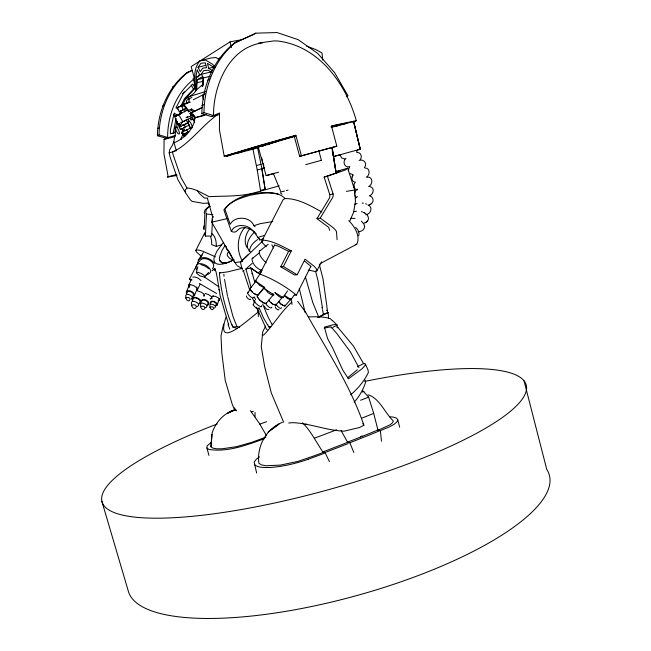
<?xml version="1.0" encoding="UTF-8"?>
<svg xmlns="http://www.w3.org/2000/svg" width="651" height="651" viewBox="0 0 651 651"><rect width="100%" height="100%" fill="white"/><g stroke="black" fill="none" stroke-linecap="round" stroke-linejoin="round"><path stroke-width="0.98" d="M175.501 135.449L165.964 138.232L157.412 135.733C157.762 112.005 167.592 87.934 186.536 73.034L191.955 70.3M157.412 135.733L159.047 134.92C159.397 111.085 169.268 86.9 188.285 71.936M166.054 138.183L164.085 139.452L163.954 153.872L168.17 176.738L167.323 177.105L177.007 175.444M219.55 114.495L211.38 116.537L201.851 113.648C202.241 87.047 212.999 59.925 234.222 43.145L255.786 33.16L276.992 32.55L298.142 39.646L317.696 53.415L334.59 72.595L348 95.819L346.267 96.69M201.851 113.648L203.942 112.615C204.324 85.875 215.131 58.614 236.459 41.737M211.38 116.537L213.512 115.52C213.365 85.403 229.071 47.279 262.459 42.893M254.997 416.9L255.062 412.457M257.942 312.48L258.032 308.525M196.488 89.61L196.472 77.192L201.403 74.247L211.111 71.968M237.566 328.527L232.968 327.095L232.008 325.15C225.213 309.144 220.933 290.68 219.371 273.029L220.144 272.614M278.392 301.413L281.069 304.326L284.764 306.19L290.541 299.582L290.346 298.687M212.543 219.542L211.648 236.061L205.358 236.069L206.497 214.016L205.732 212.576L206.221 209.646L208.686 206.872M215.033 268.481L214.936 270.157L215.977 271.548L217.092 276.927L220.184 295.847L228.737 325.077L228.175 324.768L228.623 323.864M285.016 306.003L284.821 305.099M268.619 300.502L272.313 303.952L275.609 305.343L282.412 297.157M202.746 86.095L203.503 77.892L201.403 74.247M226.068 317.07C214.033 352.842 250.423 317.249 259.041 311.577M233.261 410.211C223.008 414.182 215.815 422.361 212.193 432.76L210.957 446.781L212.836 448.124L216.669 448.816L222.203 448.791L236.59 446.643L251.913 442.298L265.982 437.114M210.957 446.781L211.925 434.396M275.918 305.124L275.715 304.066M191.54 279.255L188.603 285.333L189.376 287.189M364.975 380.005L365.488 382.593C363.128 389.794 359.336 396.597 354.128 402.155M265.559 326.2L262.792 331.685L261.23 346.568L264.672 366.725L271.288 392.887L283.641 422.263M263.671 288.385L257.047 296.596L259.651 300.144L263.15 302.764L265.087 303.578L266.088 303.358L273.322 294.879L273.094 293.715M195.984 89.895L196.708 81.88L197.57 82.612L203.429 81.22M202.762 86.152L203.503 77.892L210.314 76.289M198.189 262.467L189.514 279.035L190.523 280.345M268.879 309.534C267.61 310.421 264.216 307.597 264.526 306.06M197.131 290.061L197.53 289.174L196.692 287.067M208.947 455.407L206.92 447.978L207.14 445.87L211.754 441.891M266.088 303.358L266.137 302.87M204.504 296.01L203.69 293.967L201.688 292.38L196.659 290.517M184.078 109.506L179.318 111.793L177.332 107.716L186.691 102.931L190.198 102.117L183.761 104.323L188.538 110.385L188.668 111.777L191.597 110.377L192.354 111.069M332.368 320.74L330.423 318.73C323.352 316.337 315.759 316.752 308.411 316.907M354.437 193.998L355.422 190.946L357.269 189.148M188.538 110.385L191.467 108.986L191.622 110.401M258.211 308.314L257.633 308.696L255.851 307.809L253.215 305.164L254.753 300.575M256.282 280.898L249.789 288.938L251.196 291.184L254.183 293.772L256.974 295.172L257.934 294.569M241.008 261.848L234.816 262.491L211.746 222.194L212.307 217.939L213.39 216.547M254.451 300.77L255.688 303.211L258.39 305.555L260.905 306.8L261.718 306.621L261.556 305.653M202.249 255.013L200.931 257.235M202.225 86.502L203.218 79.316L201.875 76.989L197.424 79.625L196.602 89.586M267.292 329.886L266.283 328.893L256.551 307.215M250.497 289.109L247.429 293.023C248.422 295.131 251.961 298.899 254.028 297.572L253.849 297.068M186.284 103.127L186.731 100.197L191.899 97.341M204.707 233.88L205.358 236.069M219.753 260.123L221.893 262.776L226.784 262.914M348.277 170.765L349.4 167.177M184.624 111.923L185.258 107.911M360.223 159.764C362.501 157.086 361.085 152.033 356.951 152.448M199.003 75.809L199.328 74.011L197.172 69.771L195.878 76.948L196.179 86.632M249.479 251.628C249.593 246.33 253.369 242.384 257.536 239.576M189.115 287.001L189.099 285.569L186.349 291.933L186.365 293.365M176.095 118.36L173.15 133.471M176.926 121.371L174.753 132.698L170.391 133.797L170.424 129.826L174.208 113.128L178.105 115.601M197.798 266.715L196.333 272.883L199.759 275.821L204.447 277.106L208.605 272.346M192.468 296.766C198.352 294.895 188.945 287.888 186.349 291.933M194.397 295.652L197.253 288.605C195.422 286.18 192.012 284.3 188.945 284.967L188.603 285.333M204.251 294.797L203.625 296.148M223.57 324.011L221.006 335.826L221.812 352.923L225.213 380.274L231.976 403.482L233.782 408.226L236.614 410.789M204.813 276.895L204.202 275.463L201.476 273.583L198.246 272.354L196.415 272.517M210.721 302.805C211.648 299.566 218.606 303.342 215.587 305.522M209.004 203.112L203.145 203.332L192.102 201.371L190.287 199.776L185.519 192.72L177.935 179.782L170.302 157.705L169.162 152.863L169.789 149.502L172.897 144.286L173.5 141.934M176.331 150.845L173.907 142.178C173.963 137.312 176.73 132.625 174.981 127.653L177.796 126.953M215.465 306.141C221.869 303.822 208.41 297.572 210.655 303.919M217.141 305.213L219.371 298.557M183.297 133.479L181.084 138.378L181.141 139.599M357.505 189.905C353.379 189.604 352.712 184.469 355.487 182.044M204.162 225.913L203.462 228.11L204.089 229.461L204.87 214.057L204.227 212.755L204.959 210.086L207.62 207.531L210.257 206.172M389.803 416.795L393.546 417.145L396.597 418.194L397.769 419.814L396.955 421.889L394.156 424.281L389.558 426.828L383.447 429.351A347.854 61.65 -16.2 0 1 380.2 430.759M203.34 252.596L198.4 259.855L197.839 262.971M358.652 235.711C359.922 232.684 357.895 229.331 355.641 227.337M199.239 261.726C202.388 254.004 218.256 262.312 212.389 268.92M349.945 220.738L353.607 212.234L355.462 201.249L354.657 190.019L347.724 168.202L335.696 171.661M259.578 274.429L274.592 245.053L278.669 246.322L288.914 251.506M356.585 151.96L357.432 150.112M353.005 174.997C351.434 177.218 351.394 181.084 354.461 181.979M352.167 176.836L353.021 174.989M274.364 245.533L274.592 245.053M364.495 167.486C367.725 163.629 363.624 158.624 359.124 160.398M197.481 289.695L199.979 284.471M256.307 233.986C252.824 229.6 246.973 226.751 241.35 227.94C236.769 228.818 237.233 234.051 231.382 231.414C233.042 226.776 238.811 224.88 243.311 225.677C251.807 226.296 255.322 234.319 259.822 239.975L263.622 238.754M182.182 105.844L186.129 97.707L195.186 88.21L192.851 84.028L183.354 93.549L175.998 107.83L178.39 109.352M254.761 282.2L250.814 268.017L245.875 268.993L251.148 287.547M180.555 106.731L184.485 98.626L193.51 89.171L195.186 88.21M294.634 295.147L296.384 295.115L310.869 266.332L304.635 261.124M201.143 256.136L196.578 252.124L195.772 250.57L204.862 232.594M280.768 266.755L283.397 266.528L291.355 250.863L288.686 251.172L280.768 266.755L294.488 274.942L297.181 274.763L305.067 259.147L314.384 266.462L316.557 269.107L316.858 270.832L315.312 271.532L308.224 270.075M266.21 246.745L262.443 242.864L261.84 240.992L283.047 199.767L284.975 198.563C298.337 198.425 310.494 205.757 321.863 212.006M228.143 252.319L227.313 253.923L227.305 255.705L230.096 258.748L232.7 259.782M316.858 270.832L321.61 261.84M234.816 262.491L232.35 257.772M225.091 245.329L221.934 250.676L219.745 256.437C217.092 265.885 229.372 263.15 233.595 259.537M224.025 276.276L223.871 274.323M329.642 230.356L328.722 227.386L316.947 218.663L329.089 198.677A5.395 4.915 79.2 0 0 329.772 194.665L324.133 177.08L337.975 172.312L340.164 170.668L335.867 171.905M316.947 218.663L320.211 218.093L332.409 197.985A5.428 4.939 79.3 0 0 333.1 193.941L327.437 176.242L324.133 177.08M366.684 221.771C370.688 218.98 367.31 213.569 363.584 212.413L364.405 212.885M264.802 287.425L255.29 281.069L261.482 271.727M274.82 292.454L283.022 297.637L287.514 290.883M284.121 295.22L291.087 299.623L294.252 294.879M310.584 266.764L310.869 266.332M249.667 228.826C245.728 233.961 243.295 241.741 247.136 247.583M244.955 227.329C236.582 236.679 236.435 250.952 242.611 261.523M219.216 59.648L215.986 57.491L210.493 58.077L200.052 60.738C192.688 68.949 194.616 81.106 195.682 91.213M198.083 67.322L200.988 63.261L205.325 62.813L206.554 67.745L202.795 68.095L200.256 71.586L198.083 67.322L205.635 65.352M320.105 263.614L356.748 244.231C360.841 236.232 354.478 226.353 348.798 220.632M200.744 74.678L203.73 70.617L208.165 70.227L212.169 72.668M346.015 158.234C342.06 161.383 344.428 168.292 349.782 166.648M366.725 177.137C370.061 174.549 370.232 167.722 364.837 168.015M196.7 289.817L197.107 289.272M371.078 203.877C374.284 201.973 373.528 197.229 370.183 195.975M193.127 295.725C195.324 292.421 186.609 289.068 186.951 293.43M199.67 302.772C202.144 299.102 192.427 295.367 192.777 300.209M201.655 300.965C203.576 298.191 210.493 302.251 207.254 304.692M268.212 244.271L259.236 251.384C259.09 256.087 263.004 259.863 266.21 262.849M212.56 296.62L213.487 295.831M211.689 297.938L210.607 298.85M259.261 252.962L251.913 258.781C252.23 264.119 257.112 269.107 262.141 270.531M218.988 300.209L219.346 299.753M232.008 325.15L232.016 324.735M332.246 151.634L333.556 156.533L360.166 149.217L353.843 122.632L360.296 149.201L353.721 121.509L352.565 122.038M245.875 268.993L252.132 263.411M257.886 294.993L263.688 288.157M248.186 254.598L240.39 262.272L242.375 269.823M254.468 232.179C250.261 236.085 246.81 241.375 247.339 247.356L249.146 250.96L250.635 252.043M332.84 327.339L337.194 325.158L332.392 320.471M331.123 327.966L331.587 327.461L330.83 326.859L324.117 328.112M357.326 369.744L347.528 377.808M328.56 318.249L328.137 312.561L318.819 317.306L312.789 302.601L305.392 276.781M258.349 273.135L250.261 267.594L258.268 273.135L261.637 269.685M262.906 240.846L240.39 262.272M198.4 259.855C202.974 255.143 211.315 258.537 214.456 263.411M182.394 93.817L184.42 91.783M193.347 79.52C176.014 93.272 167.559 115.707 167.632 137.434L159.047 134.92M214.854 268.855L212.063 270.751M368.621 186.585C373.34 184.306 372.999 176.34 366.871 177.064M350.629 394.807C357.952 388.623 364.235 381.128 368.385 372.494L368.043 370.085L365.642 364.544M292.022 302.04C280.915 311.601 273.77 324.776 263.582 335.151L262.215 334.874M217.271 114.836C203.291 124.87 193.225 138.997 178.919 148.648L172.963 151.829L169.162 152.863M270.808 326.761L268.879 326.94L267.935 325.549L267.886 324.621L267.431 324.711L263.321 317.615L259.017 307.687M271.898 324.271L271.931 323.702M202.933 84.386L196.911 89.48L193.591 93.598L187.732 97.731L189.295 98.781L188.839 101.727L185.901 103.9M195.772 250.57L196.594 249.878L198.994 250.114L202.835 251.262L215.465 256.852M347.724 168.202L345.339 170.001L327.437 176.242M337.828 327.355L337.137 327.689L337.828 327.355L353.534 346.177L363.551 363.616L365.097 363.567L365.268 365.26L362.054 368.767L348.44 378.809L342.719 369.98L332.677 348.016L327.526 338.382L324.393 327.144L332.905 324.825L336.274 324.458L337.194 325.158M223.309 242.611L217.011 251.001L214.244 257.072C211.608 269.311 228.794 263.102 234.018 259.456M355.365 198.238L357.448 196.643M265.348 326.688L265.413 326.249M368.344 205.537L370.11 204.601M369.605 204.984L371.705 203.413M363.681 223.309L366.106 222.194M279.222 185.869L254.451 192.794C239.576 196.789 224.204 195.813 209.012 196.683L205.765 194.918C199.792 191.972 193.721 188.269 186.975 188.009L185.275 190.002L185.519 192.72M365.406 222.715L367.473 221.185M290.541 299.582L287.514 298.557L284.349 295.611M259.497 456.856L256.453 459.045L254.159 462.047L256.624 473M282.388 297.58L280.76 297.507L278.791 296.368L275.088 292.917M354.819 121.647L356.292 120.647C345.884 83.442 318.542 45.806 277.651 40.98L274.022 40.899L258.325 43.104M369.329 195.967C373.503 194.389 375.253 187.602 369.744 186.495M261.84 240.992L263.134 240.121C273.298 240.911 282.355 246.517 291.355 250.863M360.581 436.878L362.046 435.901M273.322 294.879L271.467 294.789L268.049 292.608L264.273 288.084M253.117 304.538L253.678 304.416M241.814 39.833A166.786 154.645 77.9 0 0 229.966 41.924L191.158 66.605L194.242 77.762L193.135 78.429L195.56 87.177M175.168 136.14L173.784 137.003L164.085 139.452M254.24 34.121L255.786 33.16M172.45 87.063L174.151 86.03M218.573 58.826L220.738 57.5M246.477 295.953C245.834 297.377 250.423 300.957 250.741 299.118M247.478 292.681L248.226 292.543M189.506 285.024L190.165 284.633M162.604 106.089L164.255 105.136M207.62 80.211L209.736 78.999M191.304 299.053C195.495 295.774 183.712 291.632 185.991 297.076M201.484 300.095C204.609 297.304 212.722 303.708 207.116 305.417M185.177 99.155L190.32 96.283L205.504 91.531M214.537 308.102C218.166 305.368 208.198 301.828 210.037 306.426M244.06 270.499L242.823 271.19L243.49 271.068L249.683 289.915M177.332 107.716L183.761 104.323M178.7 107.098L179.212 106.813M179.318 111.793L185.755 108.489M179.53 123.397L177.796 124.235L174.582 116.456L187.342 110.141M187.838 116.708L186.064 117.644L193.86 115.308M357.456 366.749L363.551 363.616M157.477 128.646L159.113 127.799M201.924 105.641L204.007 104.567M282.436 422.32C266.251 428.57 256.657 446.285 258.854 463.219L261.368 464.871L266.056 465.774L280.508 465.091L297.922 461.388L312.895 456.27A343.712 60.86 -16.2 0 0 323.278 452.388M297.694 301.332L305.71 312.342C326.224 349.196 350.246 385.172 363.893 425.249L359.442 427.552L344.167 431.157C326.582 430.539 310.405 423.402 292.844 422.67L288.678 422.971M193.323 99.741L205.106 93.76M294.195 136.116L295.88 135.262L301.413 155.76L299.672 156.403L294.195 136.116L224.213 156.24L219.403 129.712L219.542 113.014L213.39 115.577M177.796 124.235L179.66 123.299L181.084 126.229L179.212 127.148L180.303 129.386L182.182 128.475L183.606 131.404L181.719 132.291L182.809 134.529L184.697 133.65L185.763 135.839M189.156 121.387L188.082 119.174L186.292 120.069L187.716 123.006L182.475 125.553L181.043 122.608L193.331 116.635M182.475 125.553L188.635 122.551M181.719 132.291L184.323 131.03M189.734 124.821L183.574 127.808L184.998 130.745L192.045 127.336M182.809 134.529L185.405 133.26M186.813 134.464L186.096 132.991L188.717 131.722M179.212 127.148L180.954 126.31M180.303 129.386L182.036 128.54M201.11 108.164L190.059 113.494L190.816 115.292L192.427 114.511M181.043 122.608L186.292 120.069M183.574 127.808L185.348 126.945L184.241 124.683M174.582 116.456L182.41 112.696M190.328 113.103L202.469 107.26M183.346 109.645L181.898 106.691L183.834 105.844M184.998 130.745L186.78 129.899L187.879 132.161L186.096 132.991M317.729 317.485L323.799 314.246L323.384 314.295L322.579 310.006M354.469 204.569L357.098 203.47M186.536 73.034L192.004 70.585M235.605 409.65L227.866 413.1L235.857 409.536M234.222 43.145L240.634 40.297M242.473 39.483L253.467 34.601M378.239 430.221L390.185 424.712L392.569 422.686L393.294 420.896C385.083 413.287 379.281 397.826 368.051 394.815M274.34 173.402L266.104 175.624L258.252 146.914L273.005 142.699M318.787 150.609L321.391 160.317L320.723 160.52M381.51 441.215L380.347 430.498L376.563 432.069A362.566 63.147 -16.1 0 1 356.26 440.231L349.831 442.737L347.528 442.151L341.157 430.637M380.347 430.498L377.93 429.969L373.593 431.768A358.229 62.317 -16.1 0 1 353.566 439.799L347.528 442.151M323.384 314.295L328.137 312.561M362.737 390.649L368.612 397.134L373.707 413.393L371.509 414.288A351.076 57.467 -16 0 1 361.98 418.097M235.109 409.715L229.998 411.774L235.239 409.674M368.612 397.134L364.072 398.908A337.56 51.901 -15.9 0 1 360.581 400.267M302.56 422.784C310.95 431.068 316.215 442.241 322.872 451.916L330.911 448.84A555.059 84.093 -16.7 0 0 347.129 442.534M322.872 451.916L325.004 452.526L333.572 449.247A561.308 85.045 -16.7 0 0 348.204 443.551M362.395 392.016L363.942 391.43M210.582 236.492L211.567 240.398L211.705 244.662L216.311 246.42L221.486 244.792M314.27 438.221L315.881 437.627A544.789 78.291 -16.5 0 0 336.64 429.782M264.192 438.782C246.672 445.064 227.866 452.307 208.971 449.475L206.92 447.978M304.749 424.59L306.295 424.037M355.283 244.76L356.748 244.231M250.399 410.7L259.863 424.11A242.66 38.751 -16.1 0 0 266.617 421.669M295.399 135.839L280.052 140.274M251.668 411.88L253.377 411.277M354.518 190.068L346.397 191.361M224.213 156.24L256.958 146.215L295.88 135.262M365.716 214.765C370.915 214.269 373.226 207.189 367.97 204.837M192.729 277.139C195.796 276.423 199.125 278.359 201.021 280.703M173.907 142.178L174.72 142.577C184.192 138.329 194.437 128.768 194.795 117.839L195.194 117.717A47.979 3.149 -15.4 0 1 206.123 114.446M308.053 459.313C295.627 463.65 282.697 466.677 269.547 467.524C264.461 467.32 258.512 468.167 254.354 464.57M257.454 237.599L264.086 235.475M261.735 168.78L264.42 167.958M354.095 211.656L356.39 211.225M284.918 198.327C276.016 189.547 261.165 193.437 250.106 195.227C241.09 198.05 230.267 200.858 224.945 209.321L230.202 224.335C234.718 215.497 250.244 216.466 253.882 225.628L260.457 223.627L272.769 221.576M266.104 175.624L278.595 172.157M360.296 149.201L357.895 149.893M331.66 127.311L353.721 121.509M356.292 120.647L331.432 125.92L336.844 146.19L299.672 156.403M305.734 164.63L321.391 160.317M212.454 296.115L215.619 296.408L218.41 297.955L219.729 299.68L219.354 300.412L218.052 300.567M319.324 264.534L323.018 278.807L326.721 305.107L327.282 310.169L326.712 310.324L327.307 310.381L327.591 312.626M260.579 191.06L260.49 190.434L265.128 189.156L261.905 168.723L257.454 147.167M295.261 136.205L262.166 146.06L262.988 146.068M267.382 144.701L269.856 144.026M301.413 155.76L336.844 146.19M340.888 154.58L333.556 156.533M241.724 268.424L227.915 271.825L219.371 273.029M264.583 167.852L261.824 168.593L265.217 189.783L265.128 189.156M260.49 190.434L257.235 169.984L261.905 168.723M257.235 169.984L256.356 165.533L261.035 164.28M168.17 176.738L176.673 174.476M237.42 153.262L258.838 147.622M286.318 190.637L288.051 190.182M214.301 68.192L212.934 66.695L207.457 63.407L208.694 68.363L214.089 66.963M262.695 145.938L264.941 145.352M175.257 151.065L172.45 151.781L173.256 155.158L181.011 177.625L186.975 188.009M284.503 191.093L280.906 191.955L273.257 173.223M227.476 218.533L211.746 222.194M194.795 117.839L204.658 115.39M331.204 126.538L345.054 123.796M196.472 77.192L198.392 76.745M197.424 79.625L202.315 78.47M259.35 146.752L260.782 146.41M274.909 142.227L276.333 141.894M252.393 258.17L253.231 257.983M259.798 250.659L260.791 250.44M329.772 194.665L333.1 193.941M198.929 303.927C207.27 300.835 189.506 292.649 192.59 301.006M196.871 306.678C203.625 304.172 189.221 297.54 191.719 304.302M205.309 307.858C211.347 305.653 198.547 299.737 200.728 305.75M252.14 274.047L251.994 273.217M268.879 326.94L270.198 326.688M232.968 327.095L236.98 326.574L239.503 327.347M205.993 274.974C221.511 270.962 193.127 255.135 196.317 269.677M358.001 231.78C361.02 231.699 364.446 229.958 364.625 226.605L364.007 224.188L361.386 221.128M350.604 218.402L355.064 218.386M200.052 60.738L205.651 60.128L212.641 64.294L215.245 67.143M210.192 298.899L212.055 298.361L211.347 296.547L208.458 294.521L205.098 293.479M207.791 198.164L204.39 197.994L199.06 193.209L197.627 190.816M275.544 306.808C274.152 307.516 278.831 311.235 278.888 309.485M264.013 287.596L259.578 285.333L256.225 281.305M206.497 214.016L212.812 214.684M274.038 294.944L263.386 288.019M362.135 203.039L363.396 203.193M344.753 158.966L341.555 157.941L340.343 155.207M352.663 174.476L349.465 173.451M255.29 281.069L255.965 281.354M259.773 274.006C272.891 278.954 285.537 286.237 296.384 295.115M189.514 279.035L192.045 279.889M278.156 194.169C259.627 189.913 235.865 194.356 223.879 209.939L231.382 231.414M242.18 268.554L236.94 265.592M200.801 264.542L205.268 266.218L209.028 268.83M194.901 111.158L191.467 108.986M190.816 115.292L192.248 114.926L195.137 118.165M203.942 112.615L213.512 115.52M361.37 211.624L362.55 211.982M263.59 302.585L264.298 302.821M273.721 304.44L274.348 304.652M283.69 305.604L281.077 304.107L278.913 301.747M306.588 46.123L315.841 49.574L321.993 52.983L322.701 60.038M256.266 294.496L254.012 293.365M218.76 289.719L219.753 290.143M365.667 203.763L366.521 204.129M199.377 283.47L216.571 293.495M283.397 266.528L297.181 274.763M208.694 68.363L212.69 70.788M262.727 302.162L260.823 300.843M204.666 277.155L218.866 286.774M173.386 114.478L176.494 116.448M272.964 304.066L271.264 302.894M213.788 269.164L215.408 270.23M320.211 218.093L331.628 226.507A10.603 2.938 31.1 0 1 336.51 232.041L337.088 239.698M213.976 269.237L215.367 270.32M290.501 299.102L291.087 299.623M282.347 297.035L283.022 297.637M253.882 225.628L255.102 226.694M280.418 192.826L281.973 194.234M188.668 111.777L183.24 104.616M252.319 291.998L250.627 289.947M259.082 299.216L259.895 300.038M211.827 233.522C215.717 236.451 216.376 241.863 216.311 246.42M354.909 195.731L355.983 196.862M337.723 327.217L336.575 325.834M331.465 327.339L336.77 333.467L350.425 351.906L358.896 367.644M269.717 301.446L268.733 300.119M182.89 133.642L184.729 136.018M184.379 136.702L181.759 132.885M181.898 106.691L181.344 105.519M195.365 117.237L193.062 114.291L191.174 112.957A6.868 2.262 64.2 0 0 190.059 113.494M362.794 423.638L363.893 425.249M271.695 323.905L267.895 316.646L262.67 304.066M273.55 247.974L271.841 244.809M234.889 262.353L236.427 264.778M227.321 250.122L226.336 248.56L226.336 246.648M259.806 424.135L266.414 435.527M178.561 114.356L182.809 121.729M191.182 85.012L193.51 89.171M228.314 250.139L230.226 253.752M230.649 254.557L231.927 256.966M236.98 326.574L232.993 316.581L227.712 296.734M259.033 238.388L259.822 239.975M188.814 125.261L190.238 128.19M325.004 452.526L329.414 461.632M252.547 298.28L254.15 301.852M254.395 297.011L255.542 299.663M208.174 202.599L209.72 206.302M349.831 442.737L353.81 452.453M281.533 307.744C281.224 310.153 276.61 305.946 276.154 304.334M271.858 307.166C271.451 309.982 266.056 305.083 265.518 303.171M257.788 297.173L257.991 297.735M228.175 324.768L229.762 329.186M234.572 407.721L234.97 409.08M101.857 501.27L128.109 590.433A218.37 65.027 -15.4 0 0 364.926 593.256A218.37 65.027 -15.4 0 0 546.767 469.436L523.998 380.754M207.539 198.775L212.836 217.792M229.966 41.916L231.52 47.604M261.547 157.461L262.589 161.277M263.11 163.181L263.891 166.046M315.532 271.142L318.014 280.711L322.408 307.671M397.769 419.814L399.657 427.162M178.455 124.121L178.7 125.073M177.829 124.479L177.251 121.355M377.93 429.969L373.707 413.393M299.338 288.605L305.197 312.781M180.628 110.89L181.19 113.331M202.38 95.127L203.381 99.603M321.985 307.353L322.383 309.127M180.001 111.37L180.547 114.438M252.759 148.395L256.356 165.533M290.891 298.695L292.022 304.408M226.45 290.248L227.476 295.831M211.705 296.539L211.835 297.279M224.554 279.393L226.279 289.321M332.075 147.712L336.339 173.581M331.986 147.696L336.128 173.557L332.222 147.769M353.786 185.372L353.859 187.089M258.325 310.617L258.341 316.5M364.926 381.364A219.997 48.483 -15.4 0 1 497.779 420.652A219.997 48.483 -15.4 0 1 159.894 518.172A219.997 48.483 -15.4 0 1 217.182 424.013M295.228 135.75A62.276 1.823 -15.5 0 0 230.381 154.914L226.605 156.289L239.527 152.505A52.292 1.53 -15.5 0 1 295.733 135.945M331.88 126.229A62.276 1.823 -15.5 0 1 346.666 123.251M330.993 126.994A52.292 1.53 -15.5 0 1 336.364 126.546M324.45 453.234A347.854 61.65 -16.2 0 1 308.053 459.321M190.645 119.825A5.599 1.839 64.1 0 1 191.606 117.733A5.599 1.839 64.1 0 1 194.511 120.728M191.467 120.028A3.939 1.294 64.1 0 1 192.631 119.459A3.939 1.294 64.1 0 1 194.706 122.25M183.159 133.837A5.411 1.717 64 0 1 181.377 132.934M178.032 126.074A5.411 1.717 64 0 1 180.945 125.887M182.907 129.516A5.411 1.717 64 0 1 183.566 131.901M178.903 125.814A3.808 1.212 64 0 1 180.905 126.807M181.881 128.45A3.808 1.212 64 0 1 182.687 132.153M185.698 297.914C188.896 305.628 193.518 295.383 185.698 297.914M191.41 305.262C194.958 313.839 200.166 302.471 191.41 305.262M200.484 306.605C203.592 314.238 208.296 304.131 200.484 306.605M209.85 307.158C212.47 313.668 216.547 305.042 209.85 307.158M276.773 425.64L268.147 432.02L278.962 424.11L276.773 425.64M188.253 123.169A3.947 1.286 64.1 0 0 191.833 128.019A3.947 1.286 64.1 0 0 190.263 122.225A3.947 1.286 64.1 0 0 188.253 123.169M175.705 129.321A3.808 1.196 64 0 0 179.147 134.016A3.808 1.196 64 0 0 177.585 128.434A3.808 1.196 64 0 0 175.705 129.321"/></g></svg>
